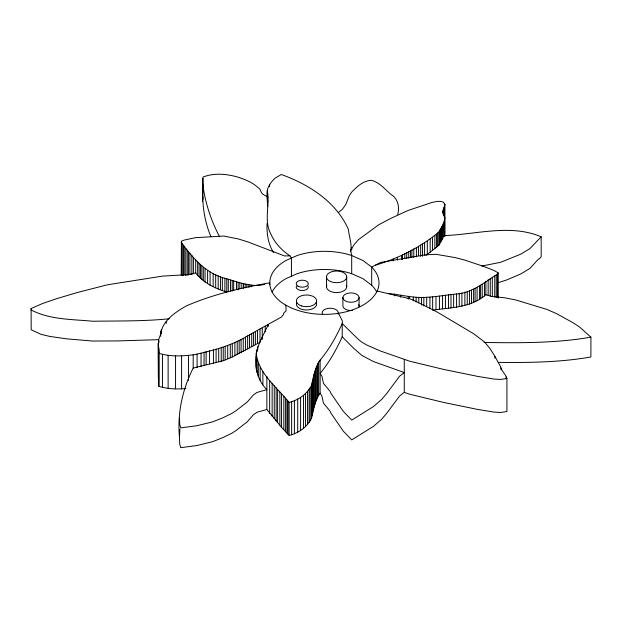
<?xml version="1.0" encoding="UTF-8"?>
<svg xmlns="http://www.w3.org/2000/svg" width="622" height="622" viewBox="0 0 622 622"><rect width="100%" height="100%" fill="white"/><g stroke="black" fill="none" stroke-linecap="round" stroke-linejoin="round"><path stroke-width="0.93" d="M269.785 284.752L269.785 282.839C241.344 287.706 212.942 294.416 186.297 305.923C174.984 312.384 160.764 321.753 160.67 336.168M267.04 223.485C266.659 233.623 268.074 243.793 273.478 252.454M376.753 292.06A54.604 31.528 0 0 0 371.684 285.241L363.007 278.71L351.694 273.703L351.694 255.541L350.614 250.223L354.338 244.36L358.373 239.727L378.891 224.643L390.756 218.392L407.923 210.531L432.22 202.368L437.732 201.373L440.874 201.419L443.268 202.103L444.932 204.506L444.886 236.313M444.932 204.506L442.615 212.257L444.147 214.574L444.886 217.855L444.069 222.381L442.732 225.327L442.732 238.537L438.868 245.27L425.946 255.409M338.523 313.294L342.333 320.812L342.232 323.603C336.315 336.494 329.333 349.206 320.136 360.115L320.136 393.143C314.779 400.358 313.675 409.789 311.529 418.334C307.097 427.096 298.56 433.145 289.129 435.439L281.548 427.33L266.861 409.478L257.041 412.238L253.457 414.703L247.268 421.802L236.033 430.541L231.796 433.277L222.723 437.67L212.693 441.667L196.746 445.562L180.722 447.692L179.719 444.147L179.47 437.243C177.223 413.272 182.51 389.201 193.178 368.076L193.178 354.867C213.641 350.598 233.926 345.055 251.708 333.532L281.323 317.111L283.546 314.522L283.749 313.076L286.136 310.728L285.778 305.13M179.47 437.243L179.921 429.234M181.22 275.297L181.399 241.212L184.275 240.053L195.557 237.658L223.78 236.057L238.304 238.934L248.271 242.051L284.479 255.937L289.953 255.844L291.438 258.044L291.438 276.207M185.885 388.571C176.905 389.271 167.481 389.077 158.851 386.309L158.835 348.981L158.221 343.569L158.983 341.75L158.618 339.682L160.67 334.232M158.54 383.665L158.221 343.569M267.654 206.706C267.639 199.545 265.159 191.04 269.621 184.781A50.81 29.335 0 0 1 275.344 177.978L281.338 174.502C309.142 184.516 336.207 201.855 348.429 229.425C348.973 236.858 352.309 244.252 350.598 251.583M267.289 203.923L267.833 200.875M311.529 418.334L311.529 385.306C313.675 376.761 314.779 367.33 320.136 360.115M210.944 236.749C206.045 225.094 203.293 212.172 202.85 199.678L203.013 177.083C213.665 172.807 225.918 173.833 236.819 176.811C244.57 179.222 251.91 182.067 257.982 187.51A12.728 7.347 0 0 1 260.688 190.9C261.465 194.359 265.291 195.495 267.996 197.104M203.013 196.894L202.85 199.678M202.492 201.536L202.788 178.273M179.47 417.424L179.719 424.328L180.722 427.882L196.746 425.743L212.693 421.848L222.723 417.86L231.796 413.459L236.033 410.722L247.268 401.991L253.457 394.892L257.041 392.42L266.861 389.66C256.35 379.428 253.823 363.559 257.073 349.751C259.771 340.887 264.529 332.894 268.307 324.536L268.307 326.426M442.732 238.537L443.144 223.702M256.155 366.35L256.614 364.655M497.693 297.425L497.693 274.108L498.105 272.825L494 270.461L482.913 266.154L464.082 259.887L455.156 257.601L436.092 254.312L425.658 254.81L380.68 262.398L371.684 267.079A54.604 31.528 0 0 1 355.714 308.667A54.604 31.528 0 0 1 282.559 303.108A54.604 31.528 0 0 1 285.778 260.548L297.091 255.541A54.604 31.528 0 0 1 351.694 255.541L363.007 260.548L371.684 267.079L371.684 285.241M397.707 214.435C399.829 207.39 397.87 198.193 390.943 194.414C384.863 189.158 379.474 182.355 371.334 180.287C363.092 180.854 356.911 186.577 351.554 192.268A66.297 38.276 0 0 0 349.097 196.21L345.715 204.654L342.465 209.186L338.454 212.537M438.868 245.27L438.868 232.06L442.732 225.327M256.155 353.14C258.449 373.721 276.93 387.195 289.129 402.411C298.56 400.117 307.097 394.068 311.529 385.306M342.232 336.813C336.315 349.704 329.333 362.416 320.136 373.324L321.893 376.209L323.456 383.346L330.088 391.355L331.028 393.508L343.336 411.391L351.741 420.099L373.511 406.5L381.62 399.448L386.62 393.625L399.549 376.24L404.277 372.547L373.418 361.545L361.856 355.395L353.444 348.048L342.232 336.813L342.232 323.603L358.163 339.169L361.856 342.186L366.902 345.086L380.236 350.932L409.688 361.203L443.704 369.429L477.712 376.403L493.969 379.047L500.632 379.451L506.922 378.471L506.922 411.5L500.632 412.479L493.969 412.075L477.712 409.432L443.704 402.457L409.688 394.224L404.277 392.358L399.549 396.051L386.62 413.443L381.62 419.267L373.511 426.319L351.741 439.909L343.336 431.209L331.028 413.327L330.088 411.165L323.456 403.165L321.893 396.027L320.136 393.143M443.144 236.912L444.069 235.59C476.219 234.564 510.297 223.663 541.187 236.803L529.983 248.559L520.723 254.173L500.64 262.305L481.739 266.037M375.587 265.127C398.438 258.472 420.488 247.229 438.868 232.06M387.801 293.475C400.77 294.595 413.591 298.389 426.684 297.293C436.698 296.725 446.604 294.976 456.579 293.965C472.642 292.83 484.546 281.898 497.693 274.108M433.48 310.013C451.44 307.517 471.546 307.509 485.875 294.727L485.875 281.517M193.178 368.076L223.236 360.744L232.286 356.974L259.996 342.255L259.996 329.046M158.524 339.659L117.869 340.926L92.655 341.043L66.671 338.85L49.947 336.455L41.083 334.341L31.193 329.8L31.1 308.559L42.327 303.606L55.894 298.91L77.385 292.495L107.435 284.798L162.381 276.129L189.049 274.551L195.689 272.941C203.316 282.917 215.033 288.406 226.766 291.998L226.766 278.788C206.582 274.286 192.742 258.247 181.22 242.269M264.747 284.316C252.143 287.807 238.887 282.279 226.766 278.788M498.471 362.377C529.283 362.735 560.523 362.323 590.9 356.989L590.9 337.171C555.757 343.266 519.665 342.986 484.079 342.465M497.709 282.816L506.448 280.04L520.723 273.983L529.983 268.37L537.789 259.732L540.386 257.788L541.187 256.622L541.187 236.803M169.262 318.767C143.954 321.364 118.149 320.866 92.655 321.232C72.09 319.249 49.9 319.817 31.193 309.981L31.1 308.559M158.54 350.637L158.851 353.28C169.876 356.803 181.803 356.134 193.178 354.867M377.142 291.003L409.626 298.77L413.762 300.317L436.792 311.816L473.49 333.649L484.382 341.859L489.677 348.133L494.91 356.359L500.313 366.234L501.402 369.351L505.74 375.672L506.922 378.471M485.875 294.727L491.621 296.453L504.807 297.814L515.731 299.952L546.979 309.453L556.62 313.667L573.08 322.779L579.673 327.125L590.9 337.171M289.953 255.844C281.789 250.394 274.807 243.015 270.858 234.028C263.518 220.476 270.166 205.058 267.289 190.713M219.628 236.858C210.617 219.745 204.568 200.992 202.492 181.725M506.083 376.893L506.083 378.837M501.06 367.921L501.06 369.865M498.105 272.825L498.105 298.078M496.294 274.901L496.294 297.246M494.91 356.359L494.91 358.303M494.754 275.795L494.754 297.16M492.313 277.218L492.313 296.647M490.253 278.469L490.253 295.955M488.153 279.799L488.153 295.333M484.491 282.738L484.491 295.948M482.206 284.363L482.206 297.58M480.588 285.296L480.588 298.513M479.438 286.244L479.438 299.454M477.09 287.481L477.09 300.69M475.107 288.484L475.107 301.693M473.622 289.16L473.622 302.37M471.492 290.132L471.492 303.342M469.548 290.909L469.548 304.127M467.254 291.493L467.254 304.702M464.875 292.107L464.875 305.316M461.897 292.97L461.897 306.18M459.246 293.32L459.246 306.529M456.579 293.965L456.579 307.175M453.625 294.408L453.625 307.618M450.989 294.673L450.989 307.882M448.532 294.828L448.532 308.038M445.43 295.294L445.43 308.504M444.629 219.519L444.629 236.033M444.489 203.316L444.489 236.344M444.217 206.97L444.217 215.71M444.147 214.574L444.147 216.518M444.116 221.284L444.116 235.855M444.022 208.051L444.022 215.818M443.089 209.979L443.089 213.867M442.576 295.629L442.576 308.839M441.752 226.618L441.752 239.828M440.819 228.204L440.819 241.414M440.143 229.572L440.143 242.782M439.435 230.902L439.435 244.112M439.412 296.088L439.412 309.297M437.616 232.97L437.616 246.18M436.481 234.152L436.481 247.362M435.983 296.383L435.983 309.593M434.84 235.621L434.84 248.831M432.648 296.943L432.648 310.153M432.523 237.41L432.523 250.619M430.183 239.175L430.183 252.392M429.926 297.153L429.926 308.473M427.306 241.453L427.306 254.662M426.684 297.293L426.684 306.732M424.585 242.945L424.585 255.207M423.839 297.293L423.839 305.791M422.517 244.073L422.517 256.342M421.491 297.557L421.491 305.107M420.666 245.091L420.666 256.412M418.777 297.285L418.777 302.953M418.52 246.265L418.52 255.704M416.398 247.432L416.398 256.863M416.149 297.316L416.149 302.035M413.793 248.854L413.793 257.345M413.28 297.075L413.28 300.854M411.873 249.904L411.873 257.454M410.497 250.65L410.497 257.251M409.517 296.585L409.517 298.474M408.724 251.607L408.724 258.216M408.296 296.329L408.296 299.159M406.749 252.688L406.749 258.355M404.821 253.69L404.821 258.41M404.277 359.337L404.277 392.358M402.52 254.872L402.52 259.592M401.563 255.572L401.563 259.343M400.646 295.326L400.646 297.215M397.365 257.29L397.365 260.12M394.55 294.05L394.55 295.932M393.174 259.016L393.174 260.906M359.073 297.596A8.086 4.673 0 0 1 346.936 301.639A8.086 4.673 0 0 1 346.936 293.545A8.086 4.673 0 0 1 359.073 297.596L359.073 305.853M351.733 248.022L351.733 249.912M346.711 276.852A10.115 5.839 0 0 1 331.549 281.914A10.115 5.839 0 0 1 331.549 271.798A10.115 5.839 0 0 1 346.711 276.852L346.711 286.765M342.893 297.596L342.893 305.853A8.086 4.673 0 0 0 352.386 310.448M326.488 276.852L326.488 286.765M318.697 361.903L318.697 394.931M317.655 363.652L317.655 396.68M316.862 366.063L316.862 399.083M315.797 368.69L315.797 401.719M315.051 371.217L315.051 404.238M314.032 374.257L314.032 407.278M313.34 377.406L313.34 410.427M312.625 380.104L312.625 413.132M312.174 382.577L312.174 415.605M310.199 387.576L310.199 420.604M309.103 389.341L309.103 422.369M307.486 391.3L307.486 424.328M305.456 393.392L305.456 426.42M303.513 395.608L303.513 428.628M300.605 397.481L300.605 430.502M297.713 398.927L297.713 431.956M294.393 400.762L294.393 433.791M291.632 401.765L291.632 434.794M289.129 402.411L289.129 435.439M287.978 401.4L287.978 434.428M286.991 400.117L286.991 433.137M285.599 398.819L285.599 431.847M283.834 396.541L283.834 429.569M281.548 394.301L281.548 427.33M279.846 392.054L279.846 425.083M277.599 389.512L277.599 422.532M276.145 387.778L276.145 420.806M274.255 385.648L274.255 418.676M272.141 383.238L272.141 416.258M269.621 184.781L269.621 186.662M269.653 380.369L269.653 413.389M266.861 376.45L266.861 409.478M265.197 326.223L265.197 331.884M262.873 371.668L262.873 384.878M262.251 327.825L262.251 338.205M262.119 337.762L262.119 339.643M260.151 367.252L260.151 380.462M258.301 363.326L258.301 376.543M257.78 346.617L257.78 349.447M257.5 330.399L257.5 343.608M257.073 349.751L257.073 351.64M257.049 359.345L257.049 372.555M256.303 356.009L256.303 369.219M255.378 331.549L255.378 344.759M253.574 332.521L253.574 345.731M251.708 333.532L251.708 346.742M251.187 284.969L251.187 286.859M249.531 334.714L249.531 347.923M248.979 284.518L248.979 287.348M247.634 335.732L247.634 348.942M246.864 284.114L246.864 286.944M245.433 336.922L245.433 350.132M245.185 283.943L245.185 287.722M243.521 283.508L243.521 288.227M243.249 338.096L243.249 351.306M241.818 283.29L241.818 288.009M241.079 339.254L241.079 352.464M239.82 282.893L239.82 288.554M239.175 340.257L239.175 353.467M238.117 282.357L238.117 289.906M237.231 341.268L237.231 354.478M236.515 281.696L236.515 289.246M234.891 342.45L234.891 355.66M233.67 281.035L233.67 290.474M232.224 280.646L232.224 291.026M232.286 343.764L232.286 356.974M230.49 280.094L230.49 291.415M230.295 344.689L230.295 357.907M228.297 279.503L228.297 291.765M227.714 345.591L227.714 358.801M225.172 346.765L225.172 359.975M224.884 278.166L224.884 291.376M223.236 347.527L223.236 360.744M222.349 277.365L222.349 290.575M221.207 347.955L221.207 361.164M220.437 276.65L220.437 289.86M218.695 348.577L218.695 361.786M218.182 275.725L218.182 288.935M216.091 349.222L216.091 362.432M215.686 274.605L215.686 287.815M213.432 349.875L213.432 363.085M213.144 273.416L213.144 286.625M210.073 272.055L210.073 285.265M209.575 350.559L209.575 363.769M207.593 270.438L207.593 283.648M206.131 351.438L206.131 364.647M205.073 268.774L205.073 281.984M204.055 352.176L204.055 365.386M203.324 267.514L203.324 280.724M201.847 266.115L201.847 279.332M201.046 353.218L201.046 366.428M200.517 265.003L200.517 278.213M199.11 263.51L199.11 276.728M197.64 261.909L197.64 275.118M197.088 354.19L197.088 367.4M195.689 259.724L195.689 272.941M193.411 257.36L193.411 273.874M191.856 255.214L191.856 274.636M189.912 253.154L189.912 274.527M188.435 251.63L188.435 274.947M188.458 355.279L188.458 380.532M187.214 250.013L187.214 275.266M185.76 248.481L185.76 275.678M184.213 246.623L184.213 274.792M183.226 245.325L183.226 275.437M182.059 243.599L182.059 275.655M181.601 355.978L181.601 389.007M175.552 355.8L175.552 388.828M168.127 355.271L168.127 388.299M166.237 321.504L166.237 323.44M162.443 354.486L162.443 387.514M161.347 329.427L161.347 333.314M160.888 330.873L160.888 333.781M158.835 348.981L158.851 386.309M158.618 339.682L158.618 343.562M158.571 347.263L158.571 380.291M158.33 345.21L158.33 378.238M272.032 292.06A54.604 31.528 0 0 1 285.778 278.71L297.091 273.703A54.604 31.528 0 0 1 351.694 273.703M358.793 304.64A8.086 4.673 0 0 1 358.793 307.058M316.264 302.634A10.115 5.839 0 0 1 306.498 309.981A10.115 5.839 0 0 1 296.733 302.634M346.368 285.249A10.115 5.839 0 0 1 336.603 292.597A10.115 5.839 0 0 1 326.838 285.249M308.123 286.104A6.064 3.507 0 0 1 302.261 290.513A6.064 3.507 0 0 1 296.399 286.104M322.406 314.094A8.086 4.673 0 0 1 330.22 308.217A8.086 4.673 0 0 1 338.034 314.094M301.445 305.892A10.115 5.839 0 0 0 316.614 300.838A10.115 5.839 0 0 0 301.445 295.784A10.115 5.839 0 0 0 301.445 305.892M297.969 286.182A6.064 3.507 0 0 0 308.123 284.612A6.064 3.507 0 0 0 300.69 280.32A6.064 3.507 0 0 0 297.969 286.182"/></g></svg>
